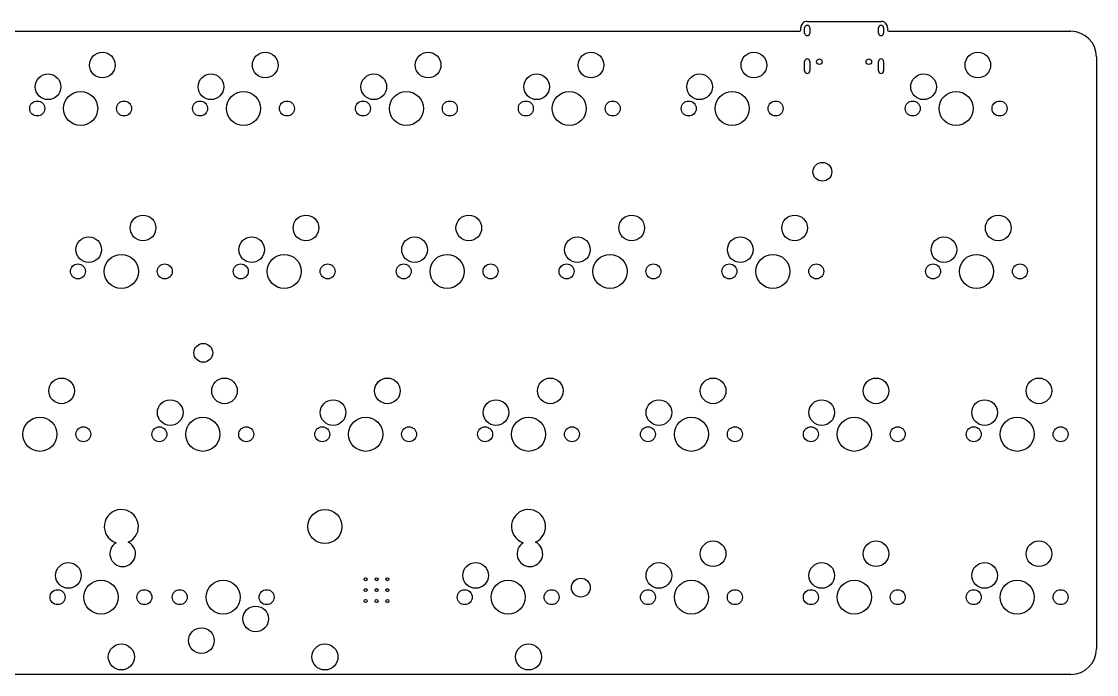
# Model space of a CAD drawing. Header units: millimetres. Extents: x 20 to 263, y -98 to -22.
# Drawn here: x 137.2 to 262.9, y -98.3 to -22 of the extents above; entities that cross this region are included whole.
import ezdxf

# ---------------------------------------------------------------- set-up
doc = ezdxf.new("R2010")
doc.units = ezdxf.units.MM
doc.layers.add('Part__Feature097', color=7, linetype='CONTINUOUS')

msp = doc.modelspace()

# ---------------------------------------------------------------- linework, layer by layer
at = {"layer": 'Part__Feature097'}
for p, q in [((229.032, -21.9731), (229.032, -21.9731, 1.6)), ((229.032, -21.9731, 1.6), (237.692, -21.9731, 1.6)), ((229.032, -21.9731), (237.692, -21.9731)), ((229.032, -21.9731), (237.692, -21.9731)), ((229.032, -21.9731, 1.6), (237.692, -21.9731, 1.6)), ((229.032, -21.9731), (229.032, -21.9731, 1.6)), ((237.692, -21.9731), (237.692, -21.9731, 1.6)), ((237.692, -21.9731), (237.692, -21.9731, 1.6)), ((23.4926, -23.1219), (228.142, -23.1219)), ((23.4926, -23.1219, 1.6), (228.142, -23.1219, 1.6)), ((23.4926, -23.1219, 1.6), (228.142, -23.1219, 1.6)), ((23.4926, -23.1219), (228.142, -23.1219)), ((228.142, -23.1219), (228.142, -23.1219, 1.6)), ((228.142, -23.1219), (228.142, -23.1219, 1.6)), ((228.282, -22.9819), (228.282, -22.7231)), ((228.282, -22.9819, 1.6), (228.282, -22.7231, 1.6)), ((228.282, -22.7231), (228.282, -22.7231, 1.6)), ((228.282, -22.9819, 1.6), (228.282, -22.7231, 1.6)), ((228.282, -22.7231), (228.282, -22.7231, 1.6)), ((228.282, -22.9819), (228.282, -22.7231)), ((228.282, -22.9819), (228.282, -22.9819, 1.6)), ((228.282, -22.9819), (228.282, -22.9819, 1.6)), ((228.743, -23.3265), (228.743, -22.7265)), ((228.743, -23.3265, 1.6), (228.743, -22.7265, 1.6)), ((228.743, -22.7265), (228.743, -22.7265, 1.6)), ((228.743, -23.3265), (228.743, -22.7265)), ((228.743, -22.7265), (228.743, -22.7265, 1.6)), ((228.743, -23.3265, 1.6), (228.743, -22.7265, 1.6)), ((228.743, -23.3265), (228.743, -23.3265, 1.6)), ((228.743, -23.3265), (228.743, -23.3265, 1.6)), ((229.343, -22.7265), (229.343, -23.3265)), ((229.343, -22.7265, 1.6), (229.343, -23.3265, 1.6)), ((229.343, -22.7265), (229.343, -23.3265)), ((229.343, -22.7265, 1.6), (229.343, -23.3265, 1.6)), ((229.343, -22.7265), (229.343, -22.7265, 1.6)), ((229.343, -22.7265), (229.343, -22.7265, 1.6)), ((229.343, -23.3265), (229.343, -23.3265, 1.6)), ((229.343, -23.3265), (229.343, -23.3265, 1.6)), ((237.383, -23.3265), (237.383, -22.7265)), ((237.383, -23.3265, 1.6), (237.383, -22.7265, 1.6)), ((237.383, -22.7265), (237.383, -22.7265, 1.6)), ((237.383, -23.3265), (237.383, -22.7265)), ((237.383, -22.7265), (237.383, -22.7265, 1.6)), ((237.383, -23.3265, 1.6), (237.383, -22.7265, 1.6)), ((237.383, -23.3265), (237.383, -23.3265, 1.6)), ((237.383, -23.3265), (237.383, -23.3265, 1.6)), ((237.983, -22.7265), (237.983, -23.3265)), ((237.983, -22.7265, 1.6), (237.983, -23.3265, 1.6)), ((237.983, -22.7265), (237.983, -23.3265)), ((237.983, -22.7265, 1.6), (237.983, -23.3265, 1.6)), ((237.983, -22.7265), (237.983, -22.7265, 1.6)), ((237.983, -22.7265), (237.983, -22.7265, 1.6)), ((237.983, -23.3265), (237.983, -23.3265, 1.6)), ((237.983, -23.3265), (237.983, -23.3265, 1.6)), ((238.442, -22.7231), (238.442, -22.7231, 1.6)), ((238.442, -22.7231), (238.442, -22.7231, 1.6)), ((238.442, -22.7231, 1.6), (238.442, -22.9819, 1.6)), ((238.442, -22.7231), (238.442, -22.9819)), ((238.442, -22.7231), (238.442, -22.9819)), ((238.442, -22.7231, 1.6), (238.442, -22.9819, 1.6)), ((238.442, -22.9819), (238.442, -22.9819, 1.6)), ((238.442, -22.9819), (238.442, -22.9819, 1.6)), ((238.582, -23.1219), (259.878, -23.1219)), ((238.582, -23.1219, 1.6), (259.878, -23.1219, 1.6)), ((238.582, -23.1219), (238.582, -23.1219, 1.6)), ((238.582, -23.1219), (238.582, -23.1219, 1.6)), ((238.582, -23.1219, 1.6), (259.878, -23.1219, 1.6)), ((238.582, -23.1219), (259.878, -23.1219)), ((259.878, -23.1219), (259.878, -23.1219, 1.6)), ((259.878, -23.1219), (259.878, -23.1219, 1.6)), ((262.878, -26.1219), (262.878, -95.3389)), ((262.878, -26.1219, 1.6), (262.878, -95.3389, 1.6)), ((262.878, -26.1219), (262.878, -26.1219, 1.6)), ((262.878, -26.1219), (262.878, -26.1219, 1.6)), ((262.878, -26.1219, 1.6), (262.878, -95.3389, 1.6)), ((262.878, -26.1219), (262.878, -95.3389)), ((228.743, -27.7565), (228.743, -26.6565)), ((228.743, -27.7565, 1.6), (228.743, -26.6565, 1.6)), ((228.743, -26.6565), (228.743, -26.6565, 1.6)), ((228.743, -27.7565), (228.743, -26.6565)), ((228.743, -26.6565), (228.743, -26.6565, 1.6)), ((228.743, -27.7565, 1.6), (228.743, -26.6565, 1.6)), ((229.343, -26.6565), (229.343, -27.7565)), ((229.343, -26.6565, 1.6), (229.343, -27.7565, 1.6)), ((229.343, -26.6565), (229.343, -27.7565)), ((229.343, -26.6565, 1.6), (229.343, -27.7565, 1.6)), ((229.343, -26.6565), (229.343, -26.6565, 1.6)), ((229.343, -26.6565), (229.343, -26.6565, 1.6)), ((230.473, -27.0015), (230.473, -27.0015, 1.6)), ((230.473, -27.0015), (230.473, -27.0015, 1.6)), ((236.253, -27.0015), (236.253, -27.0015, 1.6)), ((236.253, -27.0015), (236.253, -27.0015, 1.6)), ((237.383, -27.7565), (237.383, -26.6565)), ((237.383, -27.7565, 1.6), (237.383, -26.6565, 1.6)), ((237.383, -26.6565), (237.383, -26.6565, 1.6)), ((237.383, -27.7565), (237.383, -26.6565)), ((237.383, -26.6565), (237.383, -26.6565, 1.6)), ((237.383, -27.7565, 1.6), (237.383, -26.6565, 1.6)), ((237.983, -26.6565), (237.983, -27.7565)), ((237.983, -26.6565, 1.6), (237.983, -27.7565, 1.6)), ((237.983, -26.6565), (237.983, -27.7565)), ((237.983, -26.6565, 1.6), (237.983, -27.7565, 1.6)), ((237.983, -26.6565), (237.983, -26.6565, 1.6)), ((237.983, -26.6565), (237.983, -26.6565, 1.6)), ((146.606, -28.5669), (146.606, -28.5669, 1.6)), ((146.606, -28.5669), (146.606, -28.5669, 1.6)), ((165.656, -28.5669), (165.656, -28.5669, 1.6)), ((165.656, -28.5669), (165.656, -28.5669, 1.6)), ((184.706, -28.5669), (184.706, -28.5669, 1.6)), ((184.706, -28.5669), (184.706, -28.5669, 1.6)), ((203.756, -28.5669), (203.756, -28.5669, 1.6)), ((203.756, -28.5669), (203.756, -28.5669, 1.6)), ((222.806, -28.5669), (222.806, -28.5669, 1.6)), ((222.806, -28.5669), (222.806, -28.5669, 1.6)), ((228.743, -27.7565), (228.743, -27.7565, 1.6)), ((228.743, -27.7565), (228.743, -27.7565, 1.6)), ((229.343, -27.7565), (229.343, -27.7565, 1.6)), ((229.343, -27.7565), (229.343, -27.7565, 1.6)), ((237.383, -27.7565), (237.383, -27.7565, 1.6)), ((237.383, -27.7565), (237.383, -27.7565, 1.6)), ((237.983, -27.7565), (237.983, -27.7565, 1.6)), ((237.983, -27.7565), (237.983, -27.7565, 1.6)), ((248.999, -28.5669), (248.999, -28.5669, 1.6)), ((248.999, -28.5669), (248.999, -28.5669, 1.6)), ((140.256, -31.1069), (140.256, -31.1069, 1.6)), ((140.256, -31.1069), (140.256, -31.1069, 1.6)), ((159.306, -31.1069), (159.306, -31.1069, 1.6)), ((159.306, -31.1069), (159.306, -31.1069, 1.6)), ((178.356, -31.1069), (178.356, -31.1069, 1.6)), ((178.356, -31.1069), (178.356, -31.1069, 1.6)), ((197.406, -31.1069), (197.406, -31.1069, 1.6)), ((197.406, -31.1069), (197.406, -31.1069, 1.6)), ((216.456, -31.1069), (216.456, -31.1069, 1.6)), ((216.456, -31.1069), (216.456, -31.1069, 1.6)), ((242.649, -31.1069), (242.649, -31.1069, 1.6)), ((242.649, -31.1069), (242.649, -31.1069, 1.6)), ((138.986, -33.0219), (138.986, -33.0219, 1.6)), ((138.986, -33.0219), (138.986, -33.0219, 1.6)), ((149.146, -33.0219), (149.146, -33.0219, 1.6)), ((149.146, -33.0219), (149.146, -33.0219, 1.6)), ((158.036, -33.0219), (158.036, -33.0219, 1.6)), ((158.036, -33.0219), (158.036, -33.0219, 1.6)), ((168.196, -33.0219), (168.196, -33.0219, 1.6)), ((168.196, -33.0219), (168.196, -33.0219, 1.6)), ((177.086, -33.0219), (177.086, -33.0219, 1.6)), ((177.086, -33.0219), (177.086, -33.0219, 1.6)), ((187.246, -33.0219), (187.246, -33.0219, 1.6)), ((187.246, -33.0219), (187.246, -33.0219, 1.6)), ((196.136, -33.0219), (196.136, -33.0219, 1.6)), ((196.136, -33.0219), (196.136, -33.0219, 1.6)), ((206.296, -33.0219), (206.296, -33.0219, 1.6)), ((206.296, -33.0219), (206.296, -33.0219, 1.6)), ((215.186, -33.0219), (215.186, -33.0219, 1.6)), ((215.186, -33.0219), (215.186, -33.0219, 1.6)), ((225.346, -33.0219), (225.346, -33.0219, 1.6)), ((225.346, -33.0219), (225.346, -33.0219, 1.6)), ((241.379, -33.0219), (241.379, -33.0219, 1.6)), ((241.379, -33.0219), (241.379, -33.0219, 1.6)), ((251.539, -33.0219), (251.539, -33.0219, 1.6)), ((251.539, -33.0219), (251.539, -33.0219, 1.6)), ((144.066, -34.1408), (144.066, -34.1408, 1.6)), ((144.066, -34.1408), (144.066, -34.1408, 1.6)), ((163.116, -34.1408), (163.116, -34.1408, 1.6)), ((163.116, -34.1408), (163.116, -34.1408, 1.6)), ((182.166, -34.1408), (182.166, -34.1408, 1.6)), ((182.166, -34.1408), (182.166, -34.1408, 1.6)), ((201.216, -34.1408), (201.216, -34.1408, 1.6)), ((201.216, -34.1408), (201.216, -34.1408, 1.6)), ((220.266, -34.1408), (220.266, -34.1408, 1.6)), ((220.266, -34.1408), (220.266, -34.1408, 1.6)), ((246.459, -34.1408), (246.459, -34.1408, 1.6)), ((246.459, -34.1408), (246.459, -34.1408, 1.6)), ((230.816, -40.6459), (230.816, -40.6459, 1.6)), ((230.816, -40.6459), (230.816, -40.6459, 1.6)), ((151.368, -47.6169), (151.368, -47.6169, 1.6)), ((151.368, -47.6169), (151.368, -47.6169, 1.6)), ((170.418, -47.6169), (170.418, -47.6169, 1.6)), ((170.418, -47.6169), (170.418, -47.6169, 1.6)), ((189.468, -47.6169), (189.468, -47.6169, 1.6)), ((189.468, -47.6169), (189.468, -47.6169, 1.6)), ((208.518, -47.6169), (208.518, -47.6169, 1.6)), ((208.518, -47.6169), (208.518, -47.6169, 1.6)), ((227.568, -47.6169), (227.568, -47.6169, 1.6)), ((227.568, -47.6169), (227.568, -47.6169, 1.6)), ((251.381, -47.6169), (251.381, -47.6169, 1.6)), ((251.381, -47.6169), (251.381, -47.6169, 1.6)), ((145.018, -50.1569), (145.018, -50.1569, 1.6)), ((145.018, -50.1569), (145.018, -50.1569, 1.6)), ((164.068, -50.1569), (164.068, -50.1569, 1.6)), ((164.068, -50.1569), (164.068, -50.1569, 1.6)), ((183.118, -50.1569), (183.118, -50.1569, 1.6)), ((183.118, -50.1569), (183.118, -50.1569, 1.6)), ((202.168, -50.1569), (202.168, -50.1569, 1.6)), ((202.168, -50.1569), (202.168, -50.1569, 1.6)), ((221.218, -50.1569), (221.218, -50.1569, 1.6)), ((221.218, -50.1569), (221.218, -50.1569, 1.6)), ((245.031, -50.1569), (245.031, -50.1569, 1.6)), ((245.031, -50.1569), (245.031, -50.1569, 1.6)), ((143.748, -52.0719), (143.748, -52.0719, 1.6)), ((143.748, -52.0719), (143.748, -52.0719, 1.6)), ((153.908, -52.0719), (153.908, -52.0719, 1.6)), ((153.908, -52.0719), (153.908, -52.0719, 1.6)), ((162.798, -52.0719), (162.798, -52.0719, 1.6)), ((162.798, -52.0719), (162.798, -52.0719, 1.6)), ((172.958, -52.0719), (172.958, -52.0719, 1.6)), ((172.958, -52.0719), (172.958, -52.0719, 1.6)), ((181.848, -52.0719), (181.848, -52.0719, 1.6)), ((181.848, -52.0719), (181.848, -52.0719, 1.6)), ((192.008, -52.0719), (192.008, -52.0719, 1.6)), ((192.008, -52.0719), (192.008, -52.0719, 1.6)), ((200.898, -52.0719), (200.898, -52.0719, 1.6)), ((200.898, -52.0719), (200.898, -52.0719, 1.6)), ((211.058, -52.0719), (211.058, -52.0719, 1.6)), ((211.058, -52.0719), (211.058, -52.0719, 1.6)), ((219.948, -52.0719), (219.948, -52.0719, 1.6)), ((219.948, -52.0719), (219.948, -52.0719, 1.6)), ((230.108, -52.0719), (230.108, -52.0719, 1.6)), ((230.108, -52.0719), (230.108, -52.0719, 1.6)), ((243.761, -52.0719), (243.761, -52.0719, 1.6)), ((243.761, -52.0719), (243.761, -52.0719, 1.6)), ((253.921, -52.0719), (253.921, -52.0719, 1.6)), ((253.921, -52.0719), (253.921, -52.0719, 1.6)), ((148.828, -53.1908), (148.828, -53.1908, 1.6)), ((148.828, -53.1908), (148.828, -53.1908, 1.6)), ((167.878, -53.1908), (167.878, -53.1908, 1.6)), ((167.878, -53.1908), (167.878, -53.1908, 1.6)), ((186.928, -53.1908), (186.928, -53.1908, 1.6)), ((186.928, -53.1908), (186.928, -53.1908, 1.6)), ((205.978, -53.1908), (205.978, -53.1908, 1.6)), ((205.978, -53.1908), (205.978, -53.1908, 1.6)), ((225.028, -53.1908), (225.028, -53.1908, 1.6)), ((225.028, -53.1908), (225.028, -53.1908, 1.6)), ((248.841, -53.1908), (248.841, -53.1908, 1.6)), ((248.841, -53.1908), (248.841, -53.1908, 1.6)), ((158.416, -61.8219), (158.416, -61.8219, 1.6)), ((158.416, -61.8219), (158.416, -61.8219, 1.6)), ((141.843, -66.6669), (141.843, -66.6669, 1.6)), ((141.843, -66.6669), (141.843, -66.6669, 1.6)), ((160.893, -66.6669), (160.893, -66.6669, 1.6)), ((160.893, -66.6669), (160.893, -66.6669, 1.6)), ((179.943, -66.6669), (179.943, -66.6669, 1.6)), ((179.943, -66.6669), (179.943, -66.6669, 1.6)), ((198.993, -66.6669), (198.993, -66.6669, 1.6)), ((198.993, -66.6669), (198.993, -66.6669, 1.6)), ((218.043, -66.6669), (218.043, -66.6669, 1.6)), ((218.043, -66.6669), (218.043, -66.6669, 1.6)), ((237.093, -66.6669), (237.093, -66.6669, 1.6)), ((237.093, -66.6669), (237.093, -66.6669, 1.6)), ((256.143, -66.6669), (256.143, -66.6669, 1.6)), ((256.143, -66.6669), (256.143, -66.6669, 1.6)), ((154.543, -69.2069), (154.543, -69.2069, 1.6)), ((154.543, -69.2069), (154.543, -69.2069, 1.6)), ((173.593, -69.2069), (173.593, -69.2069, 1.6)), ((173.593, -69.2069), (173.593, -69.2069, 1.6)), ((192.643, -69.2069), (192.643, -69.2069, 1.6)), ((192.643, -69.2069), (192.643, -69.2069, 1.6)), ((211.693, -69.2069), (211.693, -69.2069, 1.6)), ((211.693, -69.2069), (211.693, -69.2069, 1.6)), ((230.743, -69.2069), (230.743, -69.2069, 1.6)), ((230.743, -69.2069), (230.743, -69.2069, 1.6)), ((249.793, -69.2069), (249.793, -69.2069, 1.6)), ((249.793, -69.2069), (249.793, -69.2069, 1.6)), ((144.383, -71.1219), (144.383, -71.1219, 1.6)), ((144.383, -71.1219), (144.383, -71.1219, 1.6)), ((153.273, -71.1219), (153.273, -71.1219, 1.6)), ((153.273, -71.1219), (153.273, -71.1219, 1.6)), ((163.433, -71.1219), (163.433, -71.1219, 1.6)), ((163.433, -71.1219), (163.433, -71.1219, 1.6)), ((172.323, -71.1219), (172.323, -71.1219, 1.6)), ((172.323, -71.1219), (172.323, -71.1219, 1.6)), ((182.483, -71.1219), (182.483, -71.1219, 1.6)), ((182.483, -71.1219), (182.483, -71.1219, 1.6)), ((191.373, -71.1219), (191.373, -71.1219, 1.6)), ((191.373, -71.1219), (191.373, -71.1219, 1.6)), ((201.533, -71.1219), (201.533, -71.1219, 1.6)), ((201.533, -71.1219), (201.533, -71.1219, 1.6)), ((210.423, -71.1219), (210.423, -71.1219, 1.6)), ((210.423, -71.1219), (210.423, -71.1219, 1.6)), ((220.583, -71.1219), (220.583, -71.1219, 1.6)), ((220.583, -71.1219), (220.583, -71.1219, 1.6)), ((229.473, -71.1219), (229.473, -71.1219, 1.6)), ((229.473, -71.1219), (229.473, -71.1219, 1.6)), ((239.633, -71.1219), (239.633, -71.1219, 1.6)), ((239.633, -71.1219), (239.633, -71.1219, 1.6)), ((248.523, -71.1219), (248.523, -71.1219, 1.6)), ((248.523, -71.1219), (248.523, -71.1219, 1.6)), ((258.683, -71.1219), (258.683, -71.1219, 1.6)), ((258.683, -71.1219), (258.683, -71.1219, 1.6)), ((139.303, -72.2408), (139.303, -72.2408, 1.6)), ((139.303, -72.2408), (139.303, -72.2408, 1.6)), ((158.353, -72.2408), (158.353, -72.2408, 1.6)), ((158.353, -72.2408), (158.353, -72.2408, 1.6)), ((177.403, -72.2408), (177.403, -72.2408, 1.6)), ((177.403, -72.2408), (177.403, -72.2408, 1.6)), ((196.453, -72.2408), (196.453, -72.2408, 1.6)), ((196.453, -72.2408), (196.453, -72.2408, 1.6)), ((215.503, -72.2408), (215.503, -72.2408, 1.6)), ((215.503, -72.2408), (215.503, -72.2408, 1.6)), ((234.553, -72.2408), (234.553, -72.2408, 1.6)), ((234.553, -72.2408), (234.553, -72.2408, 1.6)), ((253.603, -72.2408), (253.603, -72.2408, 1.6)), ((253.603, -72.2408), (253.603, -72.2408, 1.6)), ((148.206, -82.9362, 1.6), (148.206, -82.9362)), ((148.206, -82.9362, 1.6), (148.206, -82.9362)), ((149.636, -82.8647, 1.6), (149.636, -82.8647)), ((149.636, -82.8647, 1.6), (149.636, -82.8647)), ((195.831, -82.9362, 1.6), (195.831, -82.9362)), ((195.831, -82.9362, 1.6), (195.831, -82.9362)), ((197.261, -82.8647, 1.6), (197.261, -82.8647)), ((197.261, -82.8647, 1.6), (197.261, -82.8647)), ((172.641, -83.0358), (172.641, -83.0358, 1.6)), ((172.641, -83.0358), (172.641, -83.0358, 1.6)), ((148.987, -85.7169), (148.987, -85.7169, 1.6)), ((148.987, -85.7169), (148.987, -85.7169, 1.6)), ((196.612, -85.7169), (196.612, -85.7169, 1.6)), ((196.612, -85.7169), (196.612, -85.7169, 1.6)), ((218.043, -85.7169), (218.043, -85.7169, 1.6)), ((218.043, -85.7169), (218.043, -85.7169, 1.6)), ((237.093, -85.7169), (237.093, -85.7169, 1.6)), ((237.093, -85.7169), (237.093, -85.7169, 1.6)), ((256.143, -85.7169), (256.143, -85.7169, 1.6)), ((256.143, -85.7169), (256.143, -85.7169, 1.6)), ((177.402, -87.3731), (177.402, -87.3731, 1.6)), ((177.402, -87.3731), (177.402, -87.3731, 1.6)), ((178.677, -87.3731), (178.677, -87.3731, 1.6)), ((178.677, -87.3731), (178.677, -87.3731, 1.6)), ((179.952, -87.3731), (179.952, -87.3731, 1.6)), ((179.952, -87.3731), (179.952, -87.3731, 1.6)), ((142.637, -88.2569), (142.637, -88.2569, 1.6)), ((142.637, -88.2569), (142.637, -88.2569, 1.6)), ((177.402, -88.6481), (177.402, -88.6481, 1.6)), ((177.402, -88.6481), (177.402, -88.6481, 1.6)), ((178.677, -88.6481), (178.677, -88.6481, 1.6)), ((178.677, -88.6481), (178.677, -88.6481, 1.6)), ((179.952, -88.6481), (179.952, -88.6481, 1.6)), ((179.952, -88.6481), (179.952, -88.6481, 1.6)), ((190.262, -88.2569), (190.262, -88.2569, 1.6)), ((190.262, -88.2569), (190.262, -88.2569, 1.6)), ((211.693, -88.2569), (211.693, -88.2569, 1.6)), ((211.693, -88.2569), (211.693, -88.2569, 1.6)), ((230.743, -88.2569), (230.743, -88.2569, 1.6)), ((230.743, -88.2569), (230.743, -88.2569, 1.6)), ((249.793, -88.2569), (249.793, -88.2569, 1.6)), ((249.793, -88.2569), (249.793, -88.2569, 1.6)), ((141.367, -90.1719), (141.367, -90.1719, 1.6)), ((141.367, -90.1719), (141.367, -90.1719, 1.6)), ((151.527, -90.1719), (151.527, -90.1719, 1.6)), ((151.527, -90.1719), (151.527, -90.1719, 1.6)), ((155.654, -90.1719), (155.654, -90.1719, 1.6)), ((155.654, -90.1719), (155.654, -90.1719, 1.6)), ((165.814, -90.1719), (165.814, -90.1719, 1.6)), ((165.814, -90.1719), (165.814, -90.1719, 1.6)), ((177.402, -89.9231), (177.402, -89.9231, 1.6)), ((177.402, -89.9231), (177.402, -89.9231, 1.6)), ((178.677, -89.9231), (178.677, -89.9231, 1.6)), ((178.677, -89.9231), (178.677, -89.9231, 1.6)), ((179.952, -89.9231), (179.952, -89.9231, 1.6)), ((179.952, -89.9231), (179.952, -89.9231, 1.6)), ((188.992, -90.1719), (188.992, -90.1719, 1.6)), ((188.992, -90.1719), (188.992, -90.1719, 1.6)), ((199.152, -90.1719), (199.152, -90.1719, 1.6)), ((199.152, -90.1719), (199.152, -90.1719, 1.6)), ((202.566, -89.2809), (202.566, -89.2809, 1.6)), ((202.566, -89.2809), (202.566, -89.2809, 1.6)), ((210.423, -90.1719), (210.423, -90.1719, 1.6)), ((210.423, -90.1719), (210.423, -90.1719, 1.6)), ((220.583, -90.1719), (220.583, -90.1719, 1.6)), ((220.583, -90.1719), (220.583, -90.1719, 1.6)), ((229.473, -90.1719), (229.473, -90.1719, 1.6)), ((229.473, -90.1719), (229.473, -90.1719, 1.6)), ((239.633, -90.1719), (239.633, -90.1719, 1.6)), ((239.633, -90.1719), (239.633, -90.1719, 1.6)), ((248.523, -90.1719), (248.523, -90.1719, 1.6)), ((248.523, -90.1719), (248.523, -90.1719, 1.6)), ((258.683, -90.1719), (258.683, -90.1719, 1.6)), ((258.683, -90.1719), (258.683, -90.1719, 1.6)), ((146.447, -91.2908), (146.447, -91.2908, 1.6)), ((146.447, -91.2908), (146.447, -91.2908, 1.6)), ((160.734, -91.2908), (160.734, -91.2908, 1.6)), ((160.734, -91.2908), (160.734, -91.2908, 1.6)), ((194.072, -91.2908), (194.072, -91.2908, 1.6)), ((194.072, -91.2908), (194.072, -91.2908, 1.6)), ((215.503, -91.2908), (215.503, -91.2908, 1.6)), ((215.503, -91.2908), (215.503, -91.2908, 1.6)), ((234.553, -91.2908), (234.553, -91.2908, 1.6)), ((234.553, -91.2908), (234.553, -91.2908, 1.6)), ((253.603, -91.2908), (253.603, -91.2908, 1.6)), ((253.603, -91.2908), (253.603, -91.2908, 1.6)), ((164.544, -93.3369), (164.544, -93.3369, 1.6)), ((164.544, -93.3369), (164.544, -93.3369, 1.6)), ((262.878, -95.3389), (262.878, -95.3389, 1.6)), ((262.878, -95.3389), (262.878, -95.3389, 1.6)), ((158.194, -95.8769), (158.194, -95.8769, 1.6)), ((158.194, -95.8769), (158.194, -95.8769, 1.6)), ((148.828, -97.8059), (148.828, -97.8059, 1.6)), ((148.828, -97.8059), (148.828, -97.8059, 1.6)), ((172.641, -97.8059), (172.641, -97.8059, 1.6)), ((172.641, -97.8059), (172.641, -97.8059, 1.6)), ((196.453, -97.8059), (196.453, -97.8059, 1.6)), ((196.453, -97.8059), (196.453, -97.8059, 1.6)), ((259.878, -98.3389), (23.4926, -98.3389)), ((259.878, -98.3389, 1.6), (23.4926, -98.3389, 1.6)), ((259.878, -98.3389, 1.6), (23.4926, -98.3389, 1.6)), ((259.878, -98.3389), (23.4926, -98.3389)), ((259.878, -98.3389), (259.878, -98.3389, 1.6)), ((259.878, -98.3389), (259.878, -98.3389, 1.6))]:
    msp.add_line(p, q, dxfattribs=at)
for centre, radius in [((146.606, -27.0669), 1.5), ((146.606, -27.0669), 1.5), ((146.606, -27.0669), 1.5), ((146.606, -27.0669), 1.5), ((165.656, -27.0669), 1.5), ((165.656, -27.0669), 1.5), ((165.656, -27.0669), 1.5), ((165.656, -27.0669), 1.5), ((184.706, -27.0669), 1.5), ((184.706, -27.0669), 1.5), ((184.706, -27.0669), 1.5), ((184.706, -27.0669), 1.5), ((203.756, -27.0669), 1.5), ((203.756, -27.0669), 1.5), ((203.756, -27.0669), 1.5), ((203.756, -27.0669), 1.5), ((222.806, -27.0669), 1.5), ((222.806, -27.0669), 1.5), ((222.806, -27.0669), 1.5), ((222.806, -27.0669), 1.5), ((230.473, -26.6765), 0.325), ((230.473, -26.6765), 0.325), ((230.473, -26.6765), 0.325), ((230.473, -26.6765), 0.325), ((236.253, -26.6765), 0.325), ((236.253, -26.6765), 0.325), ((236.253, -26.6765), 0.325), ((236.253, -26.6765), 0.325), ((248.999, -27.0669), 1.5), ((248.999, -27.0669), 1.5), ((248.999, -27.0669), 1.5), ((248.999, -27.0669), 1.5), ((140.256, -29.6069), 1.5), ((140.256, -29.6069), 1.5), ((140.256, -29.6069), 1.5), ((140.256, -29.6069), 1.5), ((159.306, -29.6069), 1.5), ((159.306, -29.6069), 1.5), ((159.306, -29.6069), 1.5), ((159.306, -29.6069), 1.5), ((178.356, -29.6069), 1.5), ((178.356, -29.6069), 1.5), ((178.356, -29.6069), 1.5), ((178.356, -29.6069), 1.5), ((197.406, -29.6069), 1.5), ((197.406, -29.6069), 1.5), ((197.406, -29.6069), 1.5), ((197.406, -29.6069), 1.5), ((216.456, -29.6069), 1.5), ((216.456, -29.6069), 1.5), ((216.456, -29.6069), 1.5), ((216.456, -29.6069), 1.5), ((242.649, -29.6069), 1.5), ((242.649, -29.6069), 1.5), ((242.649, -29.6069), 1.5), ((242.649, -29.6069), 1.5), ((144.066, -32.1469), 1.9939), ((144.066, -32.1469), 1.9939), ((144.066, -32.1469), 1.9939), ((144.066, -32.1469), 1.9939), ((163.116, -32.1469), 1.9939), ((163.116, -32.1469), 1.9939), ((163.116, -32.1469), 1.9939), ((163.116, -32.1469), 1.9939), ((182.166, -32.1469), 1.9939), ((182.166, -32.1469), 1.9939), ((182.166, -32.1469), 1.9939), ((182.166, -32.1469), 1.9939), ((201.216, -32.1469), 1.9939), ((201.216, -32.1469), 1.9939), ((201.216, -32.1469), 1.9939), ((201.216, -32.1469), 1.9939), ((220.266, -32.1469), 1.9939), ((220.266, -32.1469), 1.9939), ((220.266, -32.1469), 1.9939), ((220.266, -32.1469), 1.9939), ((246.459, -32.1469), 1.9939), ((246.459, -32.1469), 1.9939), ((246.459, -32.1469), 1.9939), ((246.459, -32.1469), 1.9939), ((138.986, -32.1469), 0.875), ((138.986, -32.1469), 0.875), ((138.986, -32.1469), 0.875), ((138.986, -32.1469), 0.875), ((149.146, -32.1469), 0.875), ((149.146, -32.1469), 0.875), ((149.146, -32.1469), 0.875), ((149.146, -32.1469), 0.875), ((158.036, -32.1469), 0.875), ((158.036, -32.1469), 0.875), ((158.036, -32.1469), 0.875), ((158.036, -32.1469), 0.875), ((168.196, -32.1469), 0.875), ((168.196, -32.1469), 0.875), ((168.196, -32.1469), 0.875), ((168.196, -32.1469), 0.875), ((177.086, -32.1469), 0.875), ((177.086, -32.1469), 0.875), ((177.086, -32.1469), 0.875), ((177.086, -32.1469), 0.875), ((187.246, -32.1469), 0.875), ((187.246, -32.1469), 0.875), ((187.246, -32.1469), 0.875), ((187.246, -32.1469), 0.875), ((196.136, -32.1469), 0.875), ((196.136, -32.1469), 0.875), ((196.136, -32.1469), 0.875), ((196.136, -32.1469), 0.875), ((206.296, -32.1469), 0.875), ((206.296, -32.1469), 0.875), ((206.296, -32.1469), 0.875), ((206.296, -32.1469), 0.875), ((215.186, -32.1469), 0.875), ((215.186, -32.1469), 0.875), ((215.186, -32.1469), 0.875), ((215.186, -32.1469), 0.875), ((225.346, -32.1469), 0.875), ((225.346, -32.1469), 0.875), ((225.346, -32.1469), 0.875), ((225.346, -32.1469), 0.875), ((241.379, -32.1469), 0.875), ((241.379, -32.1469), 0.875), ((241.379, -32.1469), 0.875), ((241.379, -32.1469), 0.875), ((251.539, -32.1469), 0.875), ((251.539, -32.1469), 0.875), ((251.539, -32.1469), 0.875), ((251.539, -32.1469), 0.875), ((230.816, -39.5459), 1.1), ((230.816, -39.5459), 1.1), ((230.816, -39.5459), 1.1), ((230.816, -39.5459), 1.1), ((151.368, -46.1169), 1.5), ((151.368, -46.1169), 1.5), ((151.368, -46.1169), 1.5), ((151.368, -46.1169), 1.5), ((170.418, -46.1169), 1.5), ((170.418, -46.1169), 1.5), ((170.418, -46.1169), 1.5), ((170.418, -46.1169), 1.5), ((189.468, -46.1169), 1.5), ((189.468, -46.1169), 1.5), ((189.468, -46.1169), 1.5), ((189.468, -46.1169), 1.5), ((208.518, -46.1169), 1.5), ((208.518, -46.1169), 1.5), ((208.518, -46.1169), 1.5), ((208.518, -46.1169), 1.5), ((227.568, -46.1169), 1.5), ((227.568, -46.1169), 1.5), ((227.568, -46.1169), 1.5), ((227.568, -46.1169), 1.5), ((251.381, -46.1169), 1.5), ((251.381, -46.1169), 1.5), ((251.381, -46.1169), 1.5), ((251.381, -46.1169), 1.5), ((145.018, -48.6569), 1.5), ((145.018, -48.6569), 1.5), ((145.018, -48.6569), 1.5), ((145.018, -48.6569), 1.5), ((164.068, -48.6569), 1.5), ((164.068, -48.6569), 1.5), ((164.068, -48.6569), 1.5), ((164.068, -48.6569), 1.5), ((183.118, -48.6569), 1.5), ((183.118, -48.6569), 1.5), ((183.118, -48.6569), 1.5), ((183.118, -48.6569), 1.5), ((202.168, -48.6569), 1.5), ((202.168, -48.6569), 1.5), ((202.168, -48.6569), 1.5), ((202.168, -48.6569), 1.5), ((221.218, -48.6569), 1.5), ((221.218, -48.6569), 1.5), ((221.218, -48.6569), 1.5), ((221.218, -48.6569), 1.5), ((245.031, -48.6569), 1.5), ((245.031, -48.6569), 1.5), ((245.031, -48.6569), 1.5), ((245.031, -48.6569), 1.5), ((148.828, -51.1969), 1.9939), ((148.828, -51.1969), 1.9939), ((148.828, -51.1969), 1.9939), ((148.828, -51.1969), 1.9939), ((167.878, -51.1969), 1.9939), ((167.878, -51.1969), 1.9939), ((167.878, -51.1969), 1.9939), ((167.878, -51.1969), 1.9939), ((186.928, -51.1969), 1.9939), ((186.928, -51.1969), 1.9939), ((186.928, -51.1969), 1.9939), ((186.928, -51.1969), 1.9939), ((205.978, -51.1969), 1.9939), ((205.978, -51.1969), 1.9939), ((205.978, -51.1969), 1.9939), ((205.978, -51.1969), 1.9939), ((225.028, -51.1969), 1.9939), ((225.028, -51.1969), 1.9939), ((225.028, -51.1969), 1.9939), ((225.028, -51.1969), 1.9939), ((248.841, -51.1969), 1.9939), ((248.841, -51.1969), 1.9939), ((248.841, -51.1969), 1.9939), ((248.841, -51.1969), 1.9939), ((143.748, -51.1969), 0.875), ((143.748, -51.1969), 0.875), ((143.748, -51.1969), 0.875), ((143.748, -51.1969), 0.875), ((153.908, -51.1969), 0.875), ((153.908, -51.1969), 0.875), ((153.908, -51.1969), 0.875), ((153.908, -51.1969), 0.875), ((162.798, -51.1969), 0.875), ((162.798, -51.1969), 0.875), ((162.798, -51.1969), 0.875), ((162.798, -51.1969), 0.875), ((172.958, -51.1969), 0.875), ((172.958, -51.1969), 0.875), ((172.958, -51.1969), 0.875), ((172.958, -51.1969), 0.875), ((181.848, -51.1969), 0.875), ((181.848, -51.1969), 0.875), ((181.848, -51.1969), 0.875), ((181.848, -51.1969), 0.875), ((192.008, -51.1969), 0.875), ((192.008, -51.1969), 0.875), ((192.008, -51.1969), 0.875), ((192.008, -51.1969), 0.875), ((200.898, -51.1969), 0.875), ((200.898, -51.1969), 0.875), ((200.898, -51.1969), 0.875), ((200.898, -51.1969), 0.875), ((211.058, -51.1969), 0.875), ((211.058, -51.1969), 0.875), ((211.058, -51.1969), 0.875), ((211.058, -51.1969), 0.875), ((219.948, -51.1969), 0.875), ((219.948, -51.1969), 0.875), ((219.948, -51.1969), 0.875), ((219.948, -51.1969), 0.875), ((230.108, -51.1969), 0.875), ((230.108, -51.1969), 0.875), ((230.108, -51.1969), 0.875), ((230.108, -51.1969), 0.875), ((243.761, -51.1969), 0.875), ((243.761, -51.1969), 0.875), ((243.761, -51.1969), 0.875), ((243.761, -51.1969), 0.875), ((253.921, -51.1969), 0.875), ((253.921, -51.1969), 0.875), ((253.921, -51.1969), 0.875), ((253.921, -51.1969), 0.875), ((158.416, -60.7219), 1.1), ((158.416, -60.7219), 1.1), ((158.416, -60.7219), 1.1), ((158.416, -60.7219), 1.1), ((141.843, -65.1669), 1.5), ((141.843, -65.1669), 1.5), ((141.843, -65.1669), 1.5), ((141.843, -65.1669), 1.5), ((160.893, -65.1669), 1.5), ((160.893, -65.1669), 1.5), ((160.893, -65.1669), 1.5), ((160.893, -65.1669), 1.5), ((179.943, -65.1669), 1.5), ((179.943, -65.1669), 1.5), ((179.943, -65.1669), 1.5), ((179.943, -65.1669), 1.5), ((198.993, -65.1669), 1.5), ((198.993, -65.1669), 1.5), ((198.993, -65.1669), 1.5), ((198.993, -65.1669), 1.5), ((218.043, -65.1669), 1.5), ((218.043, -65.1669), 1.5), ((218.043, -65.1669), 1.5), ((218.043, -65.1669), 1.5), ((237.093, -65.1669), 1.5), ((237.093, -65.1669), 1.5), ((237.093, -65.1669), 1.5), ((237.093, -65.1669), 1.5), ((256.143, -65.1669), 1.5), ((256.143, -65.1669), 1.5), ((256.143, -65.1669), 1.5), ((256.143, -65.1669), 1.5), ((154.543, -67.7069), 1.5), ((154.543, -67.7069), 1.5), ((154.543, -67.7069), 1.5), ((154.543, -67.7069), 1.5), ((173.593, -67.7069), 1.5), ((173.593, -67.7069), 1.5), ((173.593, -67.7069), 1.5), ((173.593, -67.7069), 1.5), ((192.643, -67.7069), 1.5), ((192.643, -67.7069), 1.5), ((192.643, -67.7069), 1.5), ((192.643, -67.7069), 1.5), ((211.693, -67.7069), 1.5), ((211.693, -67.7069), 1.5), ((211.693, -67.7069), 1.5), ((211.693, -67.7069), 1.5), ((230.743, -67.7069), 1.5), ((230.743, -67.7069), 1.5), ((230.743, -67.7069), 1.5), ((230.743, -67.7069), 1.5), ((249.793, -67.7069), 1.5), ((249.793, -67.7069), 1.5), ((249.793, -67.7069), 1.5), ((249.793, -67.7069), 1.5), ((139.303, -70.2469), 1.9939), ((139.303, -70.2469), 1.9939), ((139.303, -70.2469), 1.9939), ((139.303, -70.2469), 1.9939), ((158.353, -70.2469), 1.9939), ((158.353, -70.2469), 1.9939), ((158.353, -70.2469), 1.9939), ((158.353, -70.2469), 1.9939), ((177.403, -70.2469), 1.9939), ((177.403, -70.2469), 1.9939), ((177.403, -70.2469), 1.9939), ((177.403, -70.2469), 1.9939), ((196.453, -70.2469), 1.9939), ((196.453, -70.2469), 1.9939), ((196.453, -70.2469), 1.9939), ((196.453, -70.2469), 1.9939), ((215.503, -70.2469), 1.9939), ((215.503, -70.2469), 1.9939), ((215.503, -70.2469), 1.9939), ((215.503, -70.2469), 1.9939), ((234.553, -70.2469), 1.9939), ((234.553, -70.2469), 1.9939), ((234.553, -70.2469), 1.9939), ((234.553, -70.2469), 1.9939), ((253.603, -70.2469), 1.9939), ((253.603, -70.2469), 1.9939), ((253.603, -70.2469), 1.9939), ((253.603, -70.2469), 1.9939), ((144.383, -70.2469), 0.875), ((144.383, -70.2469), 0.875), ((144.383, -70.2469), 0.875), ((144.383, -70.2469), 0.875), ((153.273, -70.2469), 0.875), ((153.273, -70.2469), 0.875), ((153.273, -70.2469), 0.875), ((153.273, -70.2469), 0.875), ((163.433, -70.2469), 0.875), ((163.433, -70.2469), 0.875), ((163.433, -70.2469), 0.875), ((163.433, -70.2469), 0.875), ((172.323, -70.2469), 0.875), ((172.323, -70.2469), 0.875), ((172.323, -70.2469), 0.875), ((172.323, -70.2469), 0.875), ((182.483, -70.2469), 0.875), ((182.483, -70.2469), 0.875), ((182.483, -70.2469), 0.875), ((182.483, -70.2469), 0.875), ((191.373, -70.2469), 0.875), ((191.373, -70.2469), 0.875), ((191.373, -70.2469), 0.875), ((191.373, -70.2469), 0.875), ((201.533, -70.2469), 0.875), ((201.533, -70.2469), 0.875), ((201.533, -70.2469), 0.875), ((201.533, -70.2469), 0.875), ((210.423, -70.2469), 0.875), ((210.423, -70.2469), 0.875), ((210.423, -70.2469), 0.875), ((210.423, -70.2469), 0.875), ((220.583, -70.2469), 0.875), ((220.583, -70.2469), 0.875), ((220.583, -70.2469), 0.875), ((220.583, -70.2469), 0.875), ((229.473, -70.2469), 0.875), ((229.473, -70.2469), 0.875), ((229.473, -70.2469), 0.875), ((229.473, -70.2469), 0.875), ((239.633, -70.2469), 0.875), ((239.633, -70.2469), 0.875), ((239.633, -70.2469), 0.875), ((239.633, -70.2469), 0.875), ((248.523, -70.2469), 0.875), ((248.523, -70.2469), 0.875), ((248.523, -70.2469), 0.875), ((248.523, -70.2469), 0.875), ((258.683, -70.2469), 0.875), ((258.683, -70.2469), 0.875), ((258.683, -70.2469), 0.875), ((258.683, -70.2469), 0.875), ((172.641, -81.0419), 1.9939), ((172.641, -81.0419), 1.9939), ((172.641, -81.0419), 1.9939), ((172.641, -81.0419), 1.9939), ((218.043, -84.2169), 1.5), ((218.043, -84.2169), 1.5), ((218.043, -84.2169), 1.5), ((218.043, -84.2169), 1.5), ((237.093, -84.2169), 1.5), ((237.093, -84.2169), 1.5), ((237.093, -84.2169), 1.5), ((237.093, -84.2169), 1.5), ((256.143, -84.2169), 1.5), ((256.143, -84.2169), 1.5), ((256.143, -84.2169), 1.5), ((256.143, -84.2169), 1.5), ((142.637, -86.7569), 1.5), ((142.637, -86.7569), 1.5), ((142.637, -86.7569), 1.5), ((142.637, -86.7569), 1.5), ((190.262, -86.7569), 1.5), ((190.262, -86.7569), 1.5), ((190.262, -86.7569), 1.5), ((190.262, -86.7569), 1.5), ((211.693, -86.7569), 1.5), ((211.693, -86.7569), 1.5), ((211.693, -86.7569), 1.5), ((211.693, -86.7569), 1.5), ((230.743, -86.7569), 1.5), ((230.743, -86.7569), 1.5), ((230.743, -86.7569), 1.5), ((230.743, -86.7569), 1.5), ((249.793, -86.7569), 1.5), ((249.793, -86.7569), 1.5), ((249.793, -86.7569), 1.5), ((249.793, -86.7569), 1.5), ((146.447, -89.2969), 1.9939), ((146.447, -89.2969), 1.9939), ((146.447, -89.2969), 1.9939), ((146.447, -89.2969), 1.9939), ((160.734, -89.2969), 1.9939), ((160.734, -89.2969), 1.9939), ((160.734, -89.2969), 1.9939), ((160.734, -89.2969), 1.9939), ((177.402, -87.1981), 0.175), ((177.402, -87.1981), 0.175), ((177.402, -87.1981), 0.175), ((177.402, -87.1981), 0.175), ((178.677, -87.1981), 0.175), ((178.677, -87.1981), 0.175), ((178.677, -87.1981), 0.175), ((178.677, -87.1981), 0.175), ((179.952, -87.1981), 0.175), ((179.952, -87.1981), 0.175), ((179.952, -87.1981), 0.175), ((179.952, -87.1981), 0.175), ((194.072, -89.2969), 1.9939), ((194.072, -89.2969), 1.9939), ((194.072, -89.2969), 1.9939), ((194.072, -89.2969), 1.9939), ((202.566, -88.1809), 1.1), ((202.566, -88.1809), 1.1), ((202.566, -88.1809), 1.1), ((202.566, -88.1809), 1.1), ((215.503, -89.2969), 1.9939), ((215.503, -89.2969), 1.9939), ((215.503, -89.2969), 1.9939), ((215.503, -89.2969), 1.9939), ((234.553, -89.2969), 1.9939), ((234.553, -89.2969), 1.9939), ((234.553, -89.2969), 1.9939), ((234.553, -89.2969), 1.9939), ((253.603, -89.2969), 1.9939), ((253.603, -89.2969), 1.9939), ((253.603, -89.2969), 1.9939), ((253.603, -89.2969), 1.9939), ((141.367, -89.2969), 0.875), ((141.367, -89.2969), 0.875), ((141.367, -89.2969), 0.875), ((141.367, -89.2969), 0.875), ((151.527, -89.2969), 0.875), ((151.527, -89.2969), 0.875), ((151.527, -89.2969), 0.875), ((151.527, -89.2969), 0.875), ((155.654, -89.2969), 0.875), ((155.654, -89.2969), 0.875), ((155.654, -89.2969), 0.875), ((155.654, -89.2969), 0.875), ((165.814, -89.2969), 0.875), ((165.814, -89.2969), 0.875), ((165.814, -89.2969), 0.875), ((165.814, -89.2969), 0.875), ((177.402, -88.4731), 0.175), ((177.402, -88.4731), 0.175), ((177.402, -88.4731), 0.175), ((177.402, -88.4731), 0.175), ((178.677, -88.4731), 0.175), ((178.677, -88.4731), 0.175), ((178.677, -88.4731), 0.175), ((178.677, -88.4731), 0.175), ((179.952, -88.4731), 0.175), ((179.952, -88.4731), 0.175), ((179.952, -88.4731), 0.175), ((179.952, -88.4731), 0.175), ((188.992, -89.2969), 0.875), ((188.992, -89.2969), 0.875), ((188.992, -89.2969), 0.875), ((188.992, -89.2969), 0.875), ((199.152, -89.2969), 0.875), ((199.152, -89.2969), 0.875), ((199.152, -89.2969), 0.875), ((199.152, -89.2969), 0.875), ((210.423, -89.2969), 0.875), ((210.423, -89.2969), 0.875), ((210.423, -89.2969), 0.875), ((210.423, -89.2969), 0.875), ((220.583, -89.2969), 0.875), ((220.583, -89.2969), 0.875), ((220.583, -89.2969), 0.875), ((220.583, -89.2969), 0.875), ((229.473, -89.2969), 0.875), ((229.473, -89.2969), 0.875), ((229.473, -89.2969), 0.875), ((229.473, -89.2969), 0.875), ((239.633, -89.2969), 0.875), ((239.633, -89.2969), 0.875), ((239.633, -89.2969), 0.875), ((239.633, -89.2969), 0.875), ((248.523, -89.2969), 0.875), ((248.523, -89.2969), 0.875), ((248.523, -89.2969), 0.875), ((248.523, -89.2969), 0.875), ((258.683, -89.2969), 0.875), ((258.683, -89.2969), 0.875), ((258.683, -89.2969), 0.875), ((258.683, -89.2969), 0.875), ((164.544, -91.8369), 1.5), ((164.544, -91.8369), 1.5), ((164.544, -91.8369), 1.5), ((164.544, -91.8369), 1.5), ((177.402, -89.7481), 0.175), ((177.402, -89.7481), 0.175), ((177.402, -89.7481), 0.175), ((177.402, -89.7481), 0.175), ((178.677, -89.7481), 0.175), ((178.677, -89.7481), 0.175), ((178.677, -89.7481), 0.175), ((178.677, -89.7481), 0.175), ((179.952, -89.7481), 0.175), ((179.952, -89.7481), 0.175), ((179.952, -89.7481), 0.175), ((179.952, -89.7481), 0.175), ((158.194, -94.3769), 1.5), ((158.194, -94.3769), 1.5), ((158.194, -94.3769), 1.5), ((158.194, -94.3769), 1.5), ((148.828, -96.2819), 1.524), ((148.828, -96.2819), 1.524), ((148.828, -96.2819), 1.524), ((148.828, -96.2819), 1.524), ((172.641, -96.2819), 1.524), ((172.641, -96.2819), 1.524), ((172.641, -96.2819), 1.524), ((172.641, -96.2819), 1.524), ((196.453, -96.2819), 1.524), ((196.453, -96.2819), 1.524), ((196.453, -96.2819), 1.524), ((196.453, -96.2819), 1.524)]:
    msp.add_circle(centre, radius, dxfattribs=at)
for centre, radius, start, end in [((229.032, -22.7231), 0.7499, 89.9955, -179.995), ((229.032, -22.7231, 1.6), 0.7499, 89.9955, -179.995), ((229.032, -22.7231, 1.6), 0.7499, 89.9955, -179.995), ((229.032, -22.7231), 0.7499, 89.9955, -179.995), ((229.043, -22.7265), 0.3, 0, 180), ((229.043, -22.7265, 1.6), 0.3, 0, 180), ((229.043, -22.7265, 1.6), 0.3, 0, 180), ((229.043, -22.7265), 0.3, 0, 180), ((237.683, -22.7265), 0.3, 0, -180), ((237.683, -22.7265, 1.6), 0.3, 0, -180), ((237.683, -22.7265, 1.6), 0.3, 0, -180), ((237.683, -22.7265), 0.3, 0, -180), ((237.692, -22.7231, 1.6), 0.75, -0.001803, 90.0018), ((237.692, -22.7231), 0.75, -0.001803, 90.0018), ((237.692, -22.7231), 0.75, -0.001803, 90.0018), ((237.692, -22.7231, 1.6), 0.75, -0.001803, 90.0018), ((228.142, -22.982), 0.1399, -90.035, 0.034999), ((228.142, -22.982, 1.6), 0.1399, -90.035, 0.034999), ((228.142, -22.982), 0.1399, -90.035, 0.034999), ((228.142, -22.982, 1.6), 0.1399, -90.035, 0.034999), ((229.043, -23.3265), 0.3, 180, 0), ((229.043, -23.3265, 1.6), 0.3, 180, 0), ((229.043, -23.3265, 1.6), 0.3, 180, 0), ((229.043, -23.3265), 0.3, 180, 0), ((237.683, -23.3265), 0.3, -180, 0), ((237.683, -23.3265, 1.6), 0.3, -180, 0), ((237.683, -23.3265, 1.6), 0.3, -180, 0), ((237.683, -23.3265), 0.3, -180, 0), ((238.582, -22.9818), 0.14, -179.985, -90.0146), ((238.582, -22.9818, 1.6), 0.14, -179.985, -90.0146), ((238.582, -22.9818), 0.14, -179.985, -90.0146), ((238.582, -22.9818, 1.6), 0.14, -179.985, -90.0146), ((259.878, -26.1219), 3, 0.000935, 89.9991), ((259.878, -26.1219, 1.6), 3, 0.000935, 89.9991), ((259.878, -26.1219, 1.6), 3, 0.000935, 89.9991), ((259.878, -26.1219), 3, 0.000935, 89.9991), ((229.043, -26.6565), 0.3, 0, 180), ((229.043, -26.6565, 1.6), 0.3, 0, 180), ((229.043, -26.6565, 1.6), 0.3, 0, 180), ((229.043, -26.6565), 0.3, 0, 180), ((237.683, -26.6565), 0.3, 0, -180), ((237.683, -26.6565, 1.6), 0.3, 0, -180), ((237.683, -26.6565, 1.6), 0.3, 0, -180), ((237.683, -26.6565), 0.3, 0, -180), ((229.043, -27.7565), 0.3, 180, 0), ((229.043, -27.7565, 1.6), 0.3, 180, 0), ((229.043, -27.7565, 1.6), 0.3, 180, 0), ((229.043, -27.7565), 0.3, 180, 0), ((237.683, -27.7565), 0.3, -180, 0), ((237.683, -27.7565, 1.6), 0.3, -180, 0), ((237.683, -27.7565, 1.6), 0.3, -180, 0), ((237.683, -27.7565), 0.3, -180, 0), ((148.828, -81.0419), 1.9939, -66.0921, -108.183), ((148.828, -81.0419, 1.6), 1.9939, -66.0921, -108.183), ((148.828, -81.0419, 1.6), 1.9939, -66.0921, -108.183), ((148.828, -81.0419), 1.9939, -66.0921, -108.183), ((196.453, -81.0419), 1.9939, -66.0921, -108.183), ((196.453, -81.0419, 1.6), 1.9939, -66.0921, -108.183), ((196.453, -81.0419, 1.6), 1.9939, -66.0921, -108.183), ((196.453, -81.0419), 1.9939, -66.0921, -108.183), ((148.987, -84.2169), 1.5, 121.375, -90), ((148.987, -84.2169, 1.6), 1.5, 121.375, -90), ((148.987, -84.2169, 1.6), 1.5, 121.375, -90), ((148.987, -84.2169), 1.5, 121.375, -90), ((148.987, -84.2169), 1.5, -90, 64.3498), ((148.987, -84.2169, 1.6), 1.5, -90, 64.3498), ((148.987, -84.2169, 1.6), 1.5, -90, 64.3498), ((148.987, -84.2169), 1.5, -90, 64.3498), ((196.612, -84.2169), 1.5, 121.375, -90), ((196.612, -84.2169, 1.6), 1.5, 121.375, -90), ((196.612, -84.2169, 1.6), 1.5, 121.375, -90), ((196.612, -84.2169), 1.5, 121.375, -90), ((196.612, -84.2169), 1.5, -90, 64.3498), ((196.612, -84.2169, 1.6), 1.5, -90, 64.3498), ((196.612, -84.2169, 1.6), 1.5, -90, 64.3498), ((196.612, -84.2169), 1.5, -90, 64.3498), ((259.878, -95.3388), 3, -89.9991, -0.000935), ((259.878, -95.3388, 1.6), 3, -89.9991, -0.000935), ((259.878, -95.3388, 1.6), 3, -89.9991, -0.000935), ((259.878, -95.3388), 3, -89.9991, -0.000935)]:
    msp.add_arc(centre, radius, start, end, dxfattribs=at)

doc.saveas('drawing.dxf')
